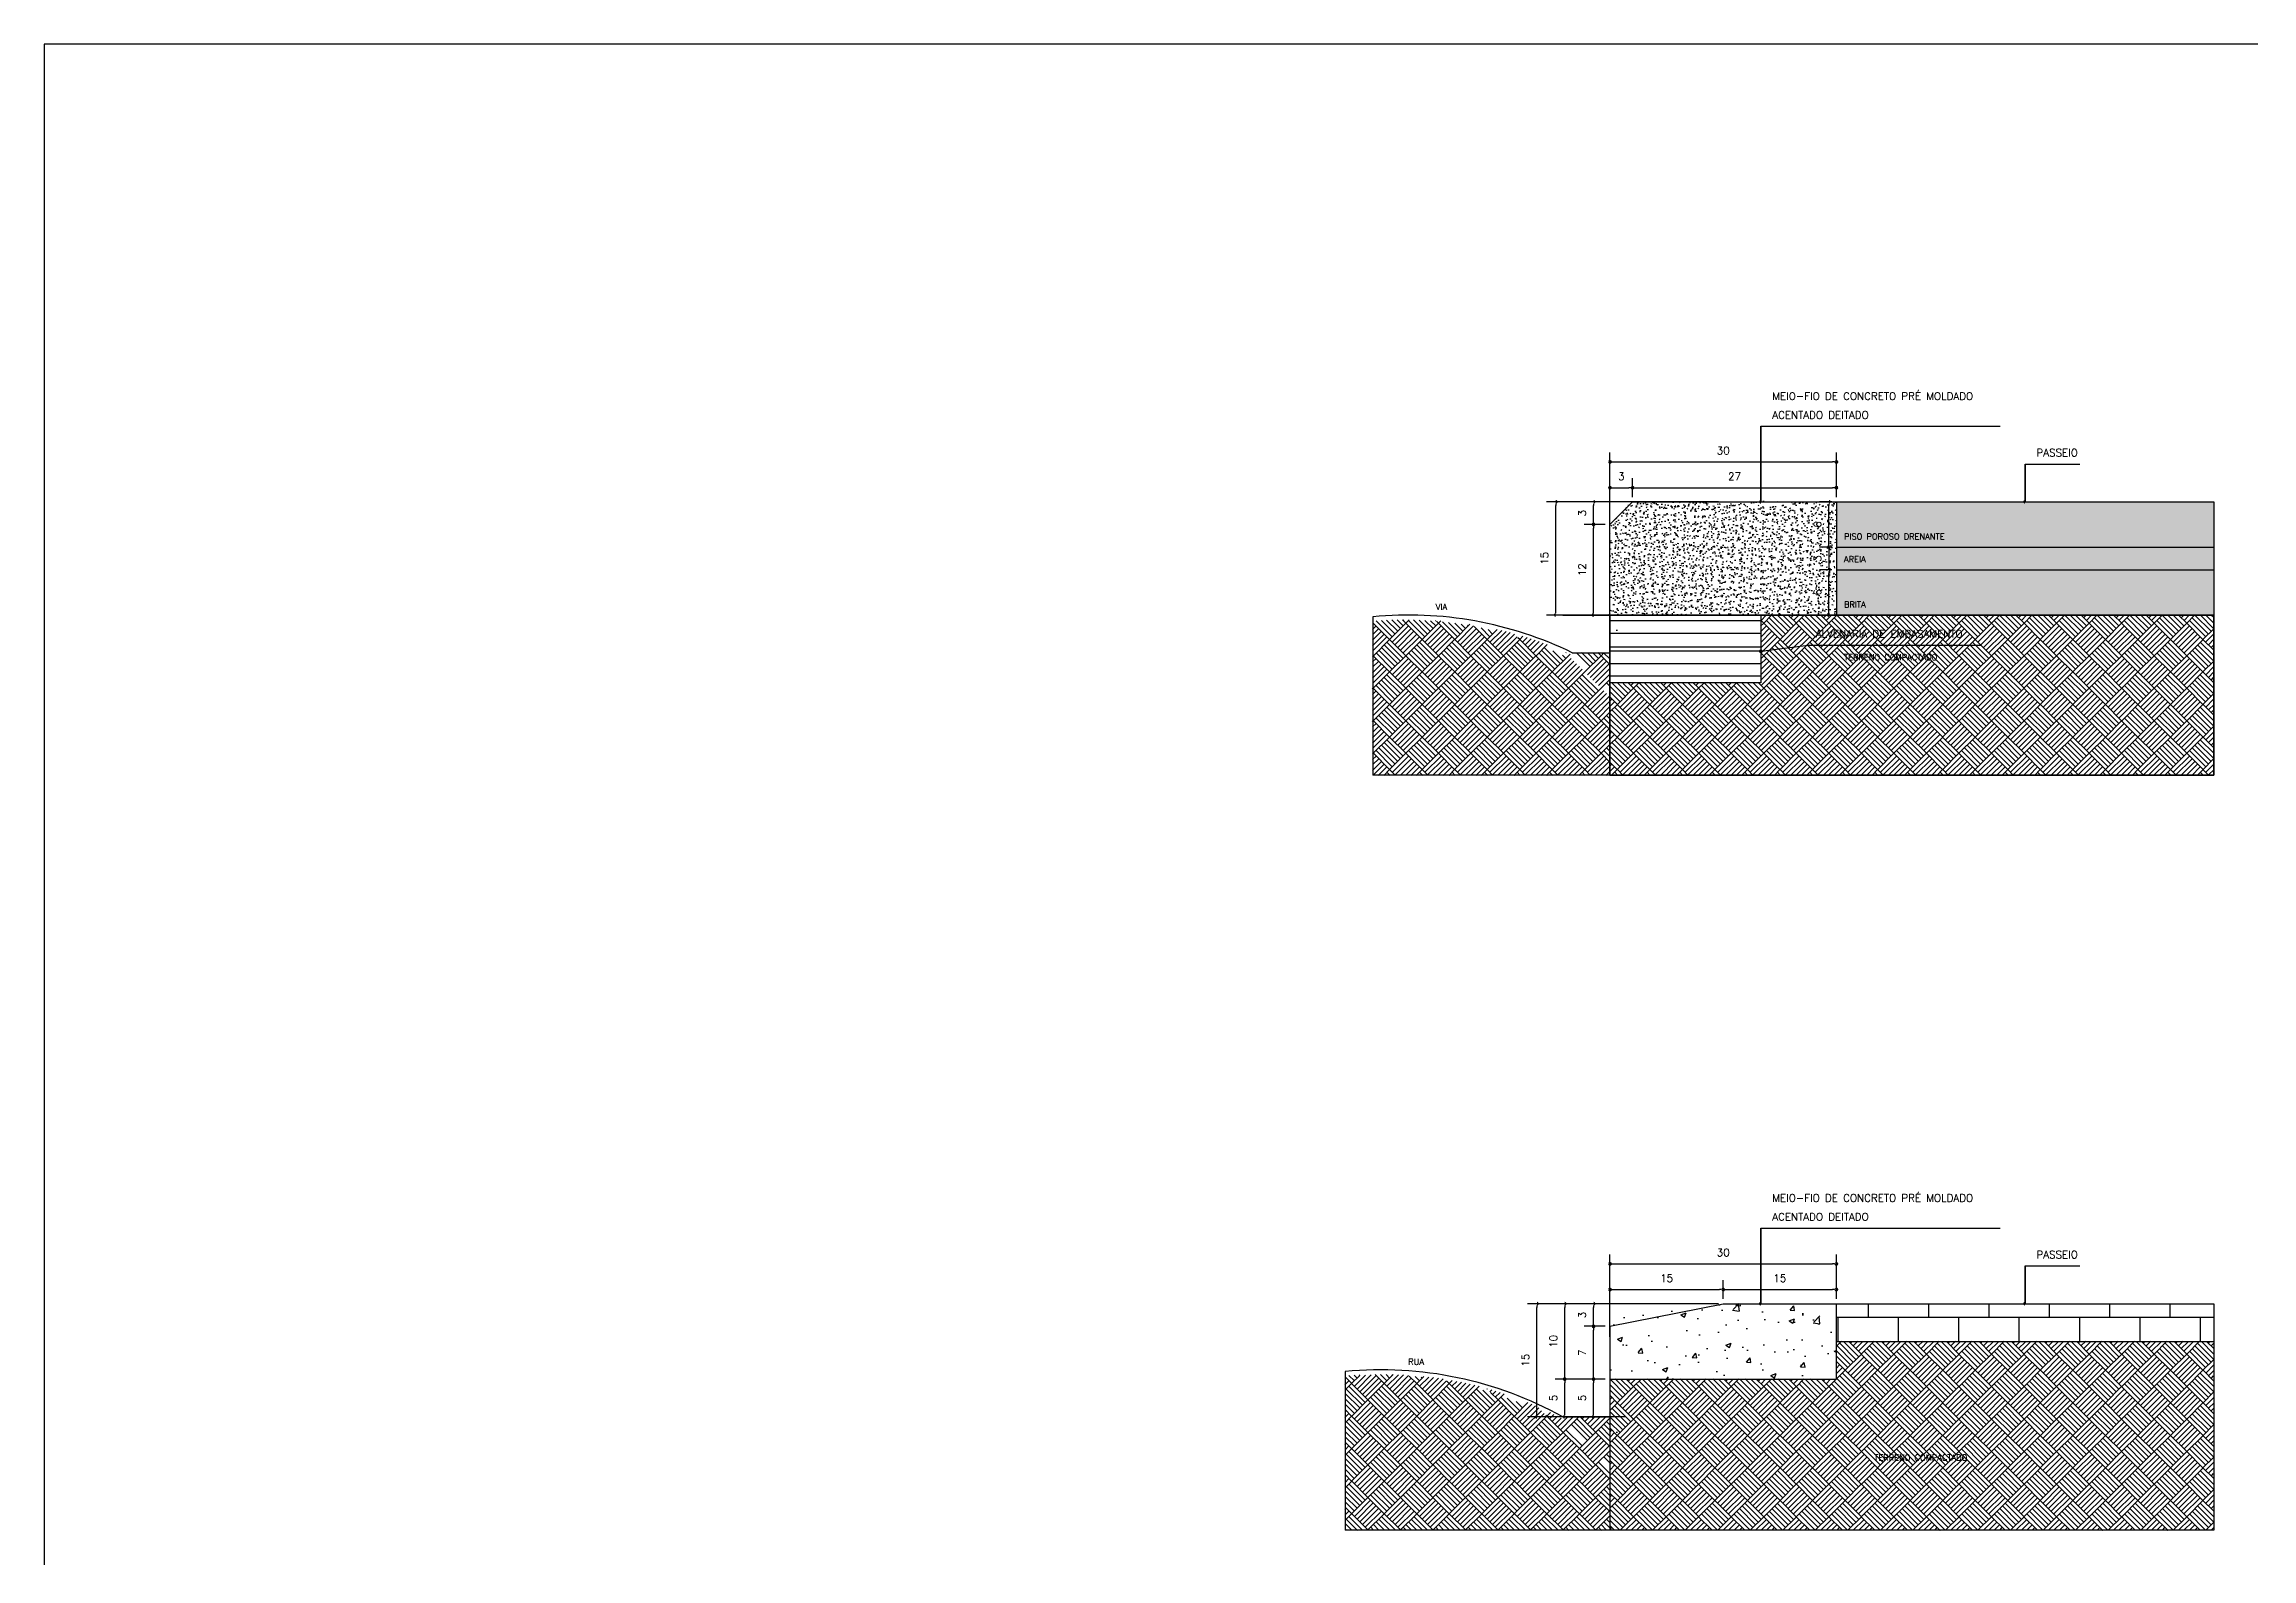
# Model space of a CAD drawing. Extents: x 387222 to 388513, y 9633222 to 9634061.
# Drawn here: x 387652.296 to 387655.221, y 9633495.199 to 9633497.206 of the extents above; entities that cross this region are included whole.
import ezdxf

# ---------------------------------------------------------------- set-up
doc = ezdxf.new("R2010")
doc.units = 0
doc.header["$LTSCALE"] = 0.049213
doc.header["$PDSIZE"] = -2.5
doc.linetypes.add('CONTINU', pattern=[0])
doc.linetypes.add('DIVIDE', pattern=[1.25, 0.5, -0.25, 0, -0.25, 0, -0.25])
doc.layers.get('Defpoints').update_dxf_attribs({"color": 8})
for name, color, linetype in [('AI-Cotas', 12, 'Continuous'), ('HACHURA', 253, 'Continuous'), ('P1', 1, 'Continuous'), ('P2', 2, 'Continuous'), ('P5', 6, 'DIVIDE'), ('Texto', 2, 'Continuous'), ('TXT', 1, 'Continuous')]:
    doc.layers.add(name, color=color, linetype=linetype)
doc.styles.add('ROMANS', font='ROMANS.shx')
doc.styles.add('RS5', font='romans.shx', dxfattribs={"height": 0.01})
doc.dimstyles.new('Cota 5', dxfattribs={"dimscale": 0.01, "dimtxt": 0.01, "dimasz": 0.5, "dimexe": 1.25, "dimexo": 0.625, "dimgap": 1, "dimtad": 1, "dimdec": 0, "dimlfac": 100, "dimzin": 4, "dimdsep": 46, "dimtxsty": 'RS5', "dimblk": 'DOT', "dimcen": 0.1, "dimclrd": 12, "dimclre": 12, "dimclrt": 2, "dimadec": 0, "dimazin": 0, "dimtfac": 1, "dimtdec": 0, "dimtix": 1, "dimtmove": 0, "dimatfit": 3, "dimldrblk": 'DOT', "dimfxl": 1.25, "dimarcsym": 0})
pattern_1 = [(50, (0, 0), (0.0182184668996, -0.00159390855389), [0.001905, -0.020955]), (355, (0, 0), (-0.003524342142497, 0.019105684523904), [0.001524, -0.016764058417]), (100.4514447, (0.001518, -0.000133), (0.014694124709035, 0.01751177519122), [0.00161900088, -0.01780902446]), (46.1842, (0, 0.00508), (0.027107904089213, -0.004204232793273), [0.0028575, -0.0314325]), (96.63555761, (0.00226, 0.00473), (0.02374041340515, 0.02474261245977), [0.002428502314, -0.026713560816]), (351.18415117, (0, 0.00508), (0.0237404134065, 0.02474261245855), [0.002285996707, -0.025145973192]), (21, (0.00254, 0.00381), (0.015161439126913, -0.010226519818709), [0.001905, -0.020955]), (326, (0.00254, 0.00381), (0.006180202834765, 0.018418796612232), [0.001524, -0.016764]), (71.451445, (0.003803, 0.002958), (0.02134164192787, 0.00819227688859), [0.00161900088, -0.01780899376]), (37.5, (0, 0), (0.000308860325059, 0.0084555038873153), [0, -0.0165608, 0, -0.017018, 0, -0.0168275]), (7.5, (0, 0), (0.006681966251031, 0.010018057481812), [0, -0.0097028, 0, -0.0161798, 0, -0.0064135]), (327.5, (-0.005664, 0), (0.013559059516687, -0.0005728743992673), [0, -0.00635, 0, -0.019812, 0, -0.026289]), (317.5, (-0.008204, 0), (0.014812918138602, 0.002542649103333), [0, -0.008255, 0, -0.0131572, 0, -0.018669])]
pattern_2 = [(135, (0, 0), (-0.04310522938113, 3e-18), [0.03048, -0.03048]), (135, (0.003592, 0.003592), (-0.04310522938113, 3e-18), [0.03048, -0.03048]), (135, (0.007184, 0.007184), (-0.04310522938113, 3e-18), [0.03048, -0.03048]), (135, (0.010776, 0.010776), (-0.04310522938113, 3e-18), [0.03048, -0.03048]), (135, (0.014368, 0.014368), (-0.04310522938113, 3e-18), [0.03048, -0.03048]), (135, (0.01796, 0.01796), (-0.04310522938113, 3e-18), [0.03048, -0.03048]), (135, (0.021553, 0.021553), (-0.04310522938113, 3e-18), [0.03048, -0.03048]), (45, (-0.021553, 0.021553), (0.04310522938113, -3e-18), [0.03048, -0.03048]), (45, (-0.025145, 0.025145), (0.04310522938113, -3e-18), [0.03048, -0.03048]), (45, (-0.028737, 0.028737), (0.04310522938113, -3e-18), [0.03048, -0.03048]), (45, (-0.03233, 0.03233), (0.04310522938113, -3e-18), [0.03048, -0.03048]), (45, (-0.03592, 0.03592), (0.04310522938113, -3e-18), [0.03048, -0.03048]), (45, (-0.039513, 0.039513), (0.04310522938113, -3e-18), [0.03048, -0.03048]), (45, (-0.043105, 0.043105), (0.04310522938113, -3e-18), [0.03048, -0.03048])]

# ---------------------------------------------------------------- blocks, each defined once
blk = doc.blocks.new('_Dot')
at = {"color": 0, "linetype": 'ByBlock', "lineweight": -2}
blk.add_line((-0.5, 0), (-1, 0), dxfattribs=at)
at = {"color": 0, "linetype": 'ByBlock', "const_width": 0.5}
blk.add_lwpolyline([(-0.25, 0, 1), (0.25, 0, 1)], format="xyb", close=True, dxfattribs=at)
blk = doc.blocks.new('*D111')
at = {"layer": 'AI-Cotas', "color": 12, "lineweight": -2, "transparency": 16777216}
for p, q in [((387654.3702, 9633495.4937), (387654.3702, 9633495.5687)), ((387654.5202, 9633495.5437), (387654.5202, 9633495.5687)), ((387654.3752, 9633495.5562), (387654.5152, 9633495.5562))]:
    blk.add_line(p, q, dxfattribs=at)
at = {"layer": 'Defpoints', "color": 0, "transparency": 16777216}
for p in [(387654.5202, 9633495.5562), (387654.5202, 9633495.5375), (387654.3702, 9633495.4875)]:
    blk.add_point(p, dxfattribs=at)
at = {"layer": 'AI-Cotas', "color": 12, "lineweight": -2, "transparency": 16777216, "xscale": 0.005, "yscale": 0.005, "zscale": 0.005, "rotation": 180}
blk.add_blockref('_Dot', (387654.3702, 9633495.5562), dxfattribs=at)
at = {"layer": 'AI-Cotas', "color": 12, "lineweight": -2, "transparency": 16777216, "xscale": 0.005, "yscale": 0.005, "zscale": 0.005}
blk.add_blockref('_Dot', (387654.5202, 9633495.5562), dxfattribs=at)
at = {"layer": 'AI-Cotas', "color": 2, "transparency": 16777216, "insert": (387654.4452, 9633495.5712), "char_height": 0.01, "attachment_point": 5, "style": 'RS5'}
blk.add_mtext('15', dxfattribs=at)
blk = doc.blocks.new('*D112')
at = {"layer": 'AI-Cotas', "color": 12, "lineweight": -2, "transparency": 16777216}
for p, q in [((387654.5202, 9633495.5437), (387654.5202, 9633495.5687)), ((387654.6702, 9633495.5437), (387654.6702, 9633495.5687)), ((387654.5252, 9633495.5562), (387654.6652, 9633495.5562))]:
    blk.add_line(p, q, dxfattribs=at)
at = {"layer": 'Defpoints', "color": 0, "transparency": 16777216}
for p in [(387654.5202, 9633495.5375), (387654.6702, 9633495.5562), (387654.6702, 9633495.5375)]:
    blk.add_point(p, dxfattribs=at)
at = {"layer": 'AI-Cotas', "color": 12, "lineweight": -2, "transparency": 16777216, "xscale": 0.005, "yscale": 0.005, "zscale": 0.005, "rotation": 180}
blk.add_blockref('_Dot', (387654.5202, 9633495.5562), dxfattribs=at)
at = {"layer": 'AI-Cotas', "color": 12, "lineweight": -2, "transparency": 16777216, "xscale": 0.005, "yscale": 0.005, "zscale": 0.005}
blk.add_blockref('_Dot', (387654.6702, 9633495.5562), dxfattribs=at)
at = {"layer": 'AI-Cotas', "color": 2, "transparency": 16777216, "insert": (387654.5952, 9633495.5712), "char_height": 0.01, "attachment_point": 5, "style": 'RS5'}
blk.add_mtext('15', dxfattribs=at)
blk = doc.blocks.new('*D113')
at = {"layer": 'AI-Cotas', "color": 12, "lineweight": -2, "transparency": 16777216}
for p, q in [((387654.3702, 9633495.4937), (387654.3702, 9633495.6027)), ((387654.3752, 9633495.5902), (387654.6652, 9633495.5902)), ((387654.6702, 9633495.5437), (387654.6702, 9633495.6027))]:
    blk.add_line(p, q, dxfattribs=at)
at = {"layer": 'Defpoints', "color": 0, "transparency": 16777216}
for p in [(387654.6702, 9633495.5902), (387654.6702, 9633495.5375), (387654.3702, 9633495.4875)]:
    blk.add_point(p, dxfattribs=at)
at = {"layer": 'AI-Cotas', "color": 12, "lineweight": -2, "transparency": 16777216, "xscale": 0.005, "yscale": 0.005, "zscale": 0.005, "rotation": 180}
blk.add_blockref('_Dot', (387654.3702, 9633495.5902), dxfattribs=at)
at = {"layer": 'AI-Cotas', "color": 12, "lineweight": -2, "transparency": 16777216, "xscale": 0.005, "yscale": 0.005, "zscale": 0.005}
blk.add_blockref('_Dot', (387654.6702, 9633495.5902), dxfattribs=at)
at = {"layer": 'AI-Cotas', "color": 2, "transparency": 16777216, "insert": (387654.5202, 9633495.6052), "char_height": 0.01, "attachment_point": 5, "style": 'RS5'}
blk.add_mtext('30', dxfattribs=at)
blk = doc.blocks.new('*D114')
at = {"layer": 'AI-Cotas', "color": 12, "lineweight": -2, "transparency": 16777216}
for p, q in [((387654.514, 9633495.5375), (387654.2977, 9633495.5375)), ((387654.3102, 9633495.4425), (387654.3102, 9633495.5325)), ((387654.364, 9633495.4375), (387654.2977, 9633495.4375))]:
    blk.add_line(p, q, dxfattribs=at)
at = {"layer": 'Defpoints', "color": 0, "transparency": 16777216}
for p in [(387654.3102, 9633495.5375), (387654.5202, 9633495.5375), (387654.3702, 9633495.4375)]:
    blk.add_point(p, dxfattribs=at)
at = {"layer": 'AI-Cotas', "color": 12, "lineweight": -2, "transparency": 16777216, "xscale": 0.005, "yscale": 0.005, "zscale": 0.005}
for p, rotation in [((387654.3102, 9633495.5375), 90), ((387654.3102, 9633495.4375), 270)]:
    blk.add_blockref('_Dot', p, dxfattribs=dict(at, rotation=rotation))
at = {"layer": 'AI-Cotas', "color": 2, "transparency": 16777216, "insert": (387654.2952, 9633495.4875), "char_height": 0.01, "attachment_point": 5, "rotation": 90, "style": 'RS5'}
blk.add_mtext('10', dxfattribs=at)
blk = doc.blocks.new('*D154')
at = {"layer": 'AI-Cotas', "color": 12, "lineweight": -2, "transparency": 16777216}
for p, q in [((387654.364, 9633495.4375), (387654.3359, 9633495.4375)), ((387654.3484, 9633495.3925), (387654.3484, 9633495.4325)), ((387654.364, 9633495.3875), (387654.3359, 9633495.3875))]:
    blk.add_line(p, q, dxfattribs=at)
at = {"layer": 'Defpoints', "color": 0, "transparency": 16777216}
for p in [(387654.3484, 9633495.4375), (387654.3702, 9633495.4375), (387654.3702, 9633495.3875)]:
    blk.add_point(p, dxfattribs=at)
at = {"layer": 'AI-Cotas', "color": 12, "lineweight": -2, "transparency": 16777216, "xscale": 0.005, "yscale": 0.005, "zscale": 0.005}
for p, rotation in [((387654.3484, 9633495.4375), 90), ((387654.3484, 9633495.3875), 270)]:
    blk.add_blockref('_Dot', p, dxfattribs=dict(at, rotation=rotation))
at = {"layer": 'AI-Cotas', "color": 2, "transparency": 16777216, "insert": (387654.3334, 9633495.4125), "char_height": 0.01, "attachment_point": 5, "rotation": 90, "style": 'RS5'}
blk.add_mtext('5', dxfattribs=at)
blk = doc.blocks.new('*D155')
at = {"layer": 'AI-Cotas', "color": 12, "lineweight": -2, "transparency": 16777216}
for p, q in [((387654.364, 9633495.5075), (387654.3359, 9633495.5075)), ((387654.3484, 9633495.4425), (387654.3484, 9633495.5025)), ((387654.364, 9633495.4375), (387654.3359, 9633495.4375))]:
    blk.add_line(p, q, dxfattribs=at)
at = {"layer": 'Defpoints', "color": 0, "transparency": 16777216}
for p in [(387654.3484, 9633495.5075), (387654.3702, 9633495.5075), (387654.3702, 9633495.4375)]:
    blk.add_point(p, dxfattribs=at)
at = {"layer": 'AI-Cotas', "color": 12, "lineweight": -2, "transparency": 16777216, "xscale": 0.005, "yscale": 0.005, "zscale": 0.005}
for p, rotation in [((387654.3484, 9633495.5075), 90), ((387654.3484, 9633495.4375), 270)]:
    blk.add_blockref('_Dot', p, dxfattribs=dict(at, rotation=rotation))
at = {"layer": 'AI-Cotas', "color": 2, "transparency": 16777216, "insert": (387654.3334, 9633495.4725), "char_height": 0.01, "attachment_point": 5, "rotation": 90, "style": 'RS5'}
blk.add_mtext('7', dxfattribs=at)
blk = doc.blocks.new('*D116')
at = {"layer": 'AI-Cotas', "color": 12, "lineweight": -2, "transparency": 16777216}
for p, q in [((387654.3257, 9633495.4375), (387654.2977, 9633495.4375)), ((387654.3102, 9633495.3925), (387654.3102, 9633495.4325)), ((387654.3257, 9633495.3875), (387654.2977, 9633495.3875))]:
    blk.add_line(p, q, dxfattribs=at)
at = {"layer": 'Defpoints', "color": 0, "transparency": 16777216}
for p in [(387654.3102, 9633495.4375), (387654.332, 9633495.4375), (387654.332, 9633495.3875)]:
    blk.add_point(p, dxfattribs=at)
at = {"layer": 'AI-Cotas', "color": 12, "lineweight": -2, "transparency": 16777216, "xscale": 0.005, "yscale": 0.005, "zscale": 0.005}
for p, rotation in [((387654.3102, 9633495.4375), 90), ((387654.3102, 9633495.3875), 270)]:
    blk.add_blockref('_Dot', p, dxfattribs=dict(at, rotation=rotation))
at = {"layer": 'AI-Cotas', "color": 2, "transparency": 16777216, "insert": (387654.2952, 9633495.4125), "char_height": 0.01, "attachment_point": 5, "rotation": 90, "style": 'RS5'}
blk.add_mtext('5', dxfattribs=at)
blk = doc.blocks.new('*D117')
at = {"layer": 'AI-Cotas', "color": 12, "lineweight": -2, "transparency": 16777216}
for p, q in [((387654.514, 9633495.5375), (387654.2608, 9633495.5375)), ((387654.2733, 9633495.3925), (387654.2733, 9633495.5325)), ((387654.3907, 9633495.3875), (387654.2608, 9633495.3875))]:
    blk.add_line(p, q, dxfattribs=at)
at = {"layer": 'Defpoints', "color": 0, "transparency": 16777216}
for p in [(387654.2733, 9633495.5375), (387654.5202, 9633495.5375), (387654.3969, 9633495.3875)]:
    blk.add_point(p, dxfattribs=at)
at = {"layer": 'AI-Cotas', "color": 12, "lineweight": -2, "transparency": 16777216, "xscale": 0.005, "yscale": 0.005, "zscale": 0.005}
for p, rotation in [((387654.2733, 9633495.5375), 90), ((387654.2733, 9633495.3875), 270)]:
    blk.add_blockref('_Dot', p, dxfattribs=dict(at, rotation=rotation))
at = {"layer": 'AI-Cotas', "color": 2, "transparency": 16777216, "insert": (387654.2583, 9633495.4625), "char_height": 0.01, "attachment_point": 5, "rotation": 90, "style": 'RS5'}
blk.add_mtext('15', dxfattribs=at)
blk = doc.blocks.new('*D138')
at = {"layer": 'AI-Cotas', "color": 12, "lineweight": -2, "transparency": 16777216}
for p, q in [((387654.514, 9633495.5375), (387654.3359, 9633495.5375)), ((387654.3484, 9633495.5125), (387654.3484, 9633495.5325)), ((387654.364, 9633495.5075), (387654.3359, 9633495.5075))]:
    blk.add_line(p, q, dxfattribs=at)
at = {"layer": 'Defpoints', "color": 0, "transparency": 16777216}
for p in [(387654.3484, 9633495.5375), (387654.5202, 9633495.5375), (387654.3702, 9633495.5075)]:
    blk.add_point(p, dxfattribs=at)
at = {"layer": 'AI-Cotas', "color": 12, "lineweight": -2, "transparency": 16777216, "xscale": 0.005, "yscale": 0.005, "zscale": 0.005}
for p, rotation in [((387654.3484, 9633495.5375), 90), ((387654.3484, 9633495.5075), 270)]:
    blk.add_blockref('_Dot', p, dxfattribs=dict(at, rotation=rotation))
at = {"layer": 'AI-Cotas', "color": 2, "transparency": 16777216, "insert": (387654.3334, 9633495.5225), "char_height": 0.01, "attachment_point": 5, "rotation": 90, "style": 'RS5'}
blk.add_mtext('3', dxfattribs=at)
blk = doc.blocks.new('*D507')
at = {"layer": 'AI-Cotas', "color": 12, "lineweight": -2, "transparency": 16777216}
for p, q in [((387654.3702, 9633496.5562), (387654.3702, 9633496.6311)), ((387654.3752, 9633496.6186), (387654.3952, 9633496.6186)), ((387654.4002, 9633496.6062), (387654.4002, 9633496.6311))]:
    blk.add_line(p, q, dxfattribs=at)
at = {"layer": 'Defpoints', "color": 0, "transparency": 16777216}
for p in [(387654.4002, 9633496.6186), (387654.4002, 9633496.5999), (387654.3702, 9633496.5499)]:
    blk.add_point(p, dxfattribs=at)
at = {"layer": 'AI-Cotas', "color": 12, "lineweight": -2, "transparency": 16777216, "xscale": 0.005, "yscale": 0.005, "zscale": 0.005, "rotation": 180}
blk.add_blockref('_Dot', (387654.3702, 9633496.6186), dxfattribs=at)
at = {"layer": 'AI-Cotas', "color": 12, "lineweight": -2, "transparency": 16777216, "xscale": 0.005, "yscale": 0.005, "zscale": 0.005}
blk.add_blockref('_Dot', (387654.4002, 9633496.6186), dxfattribs=at)
at = {"layer": 'AI-Cotas', "color": 2, "transparency": 16777216, "insert": (387654.3852, 9633496.6336), "char_height": 0.01, "attachment_point": 5, "style": 'RS5'}
blk.add_mtext('3', dxfattribs=at)
blk = doc.blocks.new('*D508')
at = {"layer": 'AI-Cotas', "color": 12, "lineweight": -2, "transparency": 16777216}
for p, q in [((387654.4002, 9633496.6062), (387654.4002, 9633496.6311)), ((387654.4052, 9633496.6186), (387654.6652, 9633496.6186)), ((387654.6702, 9633496.6062), (387654.6702, 9633496.6311))]:
    blk.add_line(p, q, dxfattribs=at)
at = {"layer": 'Defpoints', "color": 0, "transparency": 16777216}
for p in [(387654.6702, 9633496.6186), (387654.4002, 9633496.5999), (387654.6702, 9633496.5999)]:
    blk.add_point(p, dxfattribs=at)
at = {"layer": 'AI-Cotas', "color": 12, "lineweight": -2, "transparency": 16777216, "xscale": 0.005, "yscale": 0.005, "zscale": 0.005, "rotation": 180}
blk.add_blockref('_Dot', (387654.4002, 9633496.6186), dxfattribs=at)
at = {"layer": 'AI-Cotas', "color": 12, "lineweight": -2, "transparency": 16777216, "xscale": 0.005, "yscale": 0.005, "zscale": 0.005}
blk.add_blockref('_Dot', (387654.6702, 9633496.6186), dxfattribs=at)
at = {"layer": 'AI-Cotas', "color": 2, "transparency": 16777216, "insert": (387654.5352, 9633496.6336), "char_height": 0.01, "attachment_point": 5, "style": 'RS5'}
blk.add_mtext('27', dxfattribs=at)
blk = doc.blocks.new('*D509')
at = {"layer": 'AI-Cotas', "color": 12, "lineweight": -2, "transparency": 16777216}
for p, q in [((387654.3702, 9633496.5562), (387654.3702, 9633496.6652)), ((387654.3752, 9633496.6527), (387654.6652, 9633496.6527)), ((387654.6702, 9633496.6062), (387654.6702, 9633496.6652))]:
    blk.add_line(p, q, dxfattribs=at)
at = {"layer": 'Defpoints', "color": 0, "transparency": 16777216}
for p in [(387654.6702, 9633496.6527), (387654.6702, 9633496.5999), (387654.3702, 9633496.5499)]:
    blk.add_point(p, dxfattribs=at)
at = {"layer": 'AI-Cotas', "color": 12, "lineweight": -2, "transparency": 16777216, "xscale": 0.005, "yscale": 0.005, "zscale": 0.005, "rotation": 180}
blk.add_blockref('_Dot', (387654.3702, 9633496.6527), dxfattribs=at)
at = {"layer": 'AI-Cotas', "color": 12, "lineweight": -2, "transparency": 16777216, "xscale": 0.005, "yscale": 0.005, "zscale": 0.005}
blk.add_blockref('_Dot', (387654.6702, 9633496.6527), dxfattribs=at)
at = {"layer": 'AI-Cotas', "color": 2, "transparency": 16777216, "insert": (387654.5202, 9633496.6677), "char_height": 0.01, "attachment_point": 5, "style": 'RS5'}
blk.add_mtext('30', dxfattribs=at)
blk = doc.blocks.new('*D512')
at = {"layer": 'AI-Cotas', "color": 12, "lineweight": -2, "transparency": 16777216}
for p, q in [((387654.364, 9633496.5699), (387654.3359, 9633496.5699)), ((387654.3484, 9633496.4549), (387654.3484, 9633496.5649)), ((387654.364, 9633496.4499), (387654.3359, 9633496.4499))]:
    blk.add_line(p, q, dxfattribs=at)
at = {"layer": 'Defpoints', "color": 0, "transparency": 16777216}
for p in [(387654.3484, 9633496.5699), (387654.3702, 9633496.5699), (387654.3702, 9633496.4499)]:
    blk.add_point(p, dxfattribs=at)
at = {"layer": 'AI-Cotas', "color": 12, "lineweight": -2, "transparency": 16777216, "xscale": 0.005, "yscale": 0.005, "zscale": 0.005}
for p, rotation in [((387654.3484, 9633496.5699), 90), ((387654.3484, 9633496.4499), 270)]:
    blk.add_blockref('_Dot', p, dxfattribs=dict(at, rotation=rotation))
at = {"layer": 'AI-Cotas', "color": 2, "transparency": 16777216, "insert": (387654.3334, 9633496.5099), "char_height": 0.01, "attachment_point": 5, "rotation": 90, "style": 'RS5'}
blk.add_mtext('12', dxfattribs=at)
blk = doc.blocks.new('*D510')
at = {"layer": 'AI-Cotas', "color": 12, "lineweight": -2, "transparency": 16777216}
for p, q in [((387654.514, 9633496.5999), (387654.2859, 9633496.5999)), ((387654.2984, 9633496.4549), (387654.2984, 9633496.5949)), ((387654.3907, 9633496.4499), (387654.2859, 9633496.4499))]:
    blk.add_line(p, q, dxfattribs=at)
at = {"layer": 'Defpoints', "color": 0, "transparency": 16777216}
for p in [(387654.2984, 9633496.5999), (387654.5202, 9633496.5999), (387654.3969, 9633496.4499)]:
    blk.add_point(p, dxfattribs=at)
at = {"layer": 'AI-Cotas', "color": 12, "lineweight": -2, "transparency": 16777216, "xscale": 0.005, "yscale": 0.005, "zscale": 0.005}
for p, rotation in [((387654.2984, 9633496.5999), 90), ((387654.2984, 9633496.4499), 270)]:
    blk.add_blockref('_Dot', p, dxfattribs=dict(at, rotation=rotation))
at = {"layer": 'AI-Cotas', "color": 2, "transparency": 16777216, "insert": (387654.2834, 9633496.5249), "char_height": 0.01, "attachment_point": 5, "rotation": 90, "style": 'RS5'}
blk.add_mtext('15', dxfattribs=at)
blk = doc.blocks.new('*D511')
at = {"layer": 'AI-Cotas', "color": 12, "lineweight": -2, "transparency": 16777216}
for p, q in [((387654.394, 9633496.5999), (387654.3359, 9633496.5999)), ((387654.3484, 9633496.5749), (387654.3484, 9633496.5949)), ((387654.364, 9633496.5699), (387654.3359, 9633496.5699))]:
    blk.add_line(p, q, dxfattribs=at)
at = {"layer": 'Defpoints', "color": 0, "transparency": 16777216}
for p in [(387654.3484, 9633496.5999), (387654.4002, 9633496.5999), (387654.3702, 9633496.5699)]:
    blk.add_point(p, dxfattribs=at)
at = {"layer": 'AI-Cotas', "color": 12, "lineweight": -2, "transparency": 16777216, "xscale": 0.005, "yscale": 0.005, "zscale": 0.005}
for p, rotation in [((387654.3484, 9633496.5999), 90), ((387654.3484, 9633496.5699), 270)]:
    blk.add_blockref('_Dot', p, dxfattribs=dict(at, rotation=rotation))
at = {"layer": 'AI-Cotas', "color": 2, "transparency": 16777216, "insert": (387654.3334, 9633496.5849), "char_height": 0.01, "attachment_point": 5, "rotation": 90, "style": 'RS5'}
blk.add_mtext('3', dxfattribs=at)
blk = doc.blocks.new('*D552')
at = {"layer": 'AI-Cotas', "color": 12, "lineweight": -2, "transparency": 16777216}
for p, q in [((387654.664, 9633496.5999), (387654.6477, 9633496.5999)), ((387654.6602, 9633496.5449), (387654.6602, 9633496.5949)), ((387654.664, 9633496.5399), (387654.6477, 9633496.5399))]:
    blk.add_line(p, q, dxfattribs=at)
at = {"layer": 'Defpoints', "color": 0, "transparency": 16777216}
for p in [(387654.6602, 9633496.5999), (387654.6702, 9633496.5999), (387654.6702, 9633496.5399)]:
    blk.add_point(p, dxfattribs=at)
at = {"layer": 'AI-Cotas', "color": 12, "lineweight": -2, "transparency": 16777216, "xscale": 0.005, "yscale": 0.005, "zscale": 0.005}
for p, rotation in [((387654.6602, 9633496.5999), 90), ((387654.6602, 9633496.5399), 270)]:
    blk.add_blockref('_Dot', p, dxfattribs=dict(at, rotation=rotation))
at = {"layer": 'AI-Cotas', "color": 2, "transparency": 16777216, "insert": (387654.6452, 9633496.5699), "char_height": 0.01, "attachment_point": 5, "rotation": 90, "style": 'RS5'}
blk.add_mtext('6', dxfattribs=at)
blk = doc.blocks.new('*D553')
at = {"layer": 'AI-Cotas', "color": 12, "lineweight": -2, "transparency": 16777216}
for p, q in [((387654.664, 9633496.5399), (387654.6477, 9633496.5399)), ((387654.6602, 9633496.5449), (387654.6602, 9633496.5499)), ((387654.6602, 9633496.5399), (387654.6602, 9633496.5099)), ((387654.664, 9633496.5099), (387654.6477, 9633496.5099)), ((387654.6602, 9633496.5049), (387654.6602, 9633496.4999))]:
    blk.add_line(p, q, dxfattribs=at)
at = {"layer": 'Defpoints', "color": 0, "transparency": 16777216}
for p in [(387654.6702, 9633496.5399), (387654.6602, 9633496.5099), (387654.6702, 9633496.5099)]:
    blk.add_point(p, dxfattribs=at)
at = {"layer": 'AI-Cotas', "color": 12, "lineweight": -2, "transparency": 16777216, "xscale": 0.005, "yscale": 0.005, "zscale": 0.005}
for p, rotation in [((387654.6602, 9633496.5399), 270), ((387654.6602, 9633496.5099), 90)]:
    blk.add_blockref('_Dot', p, dxfattribs=dict(at, rotation=rotation))
at = {"layer": 'AI-Cotas', "color": 2, "transparency": 16777216, "insert": (387654.6452, 9633496.5249), "char_height": 0.01, "attachment_point": 5, "rotation": 90, "style": 'RS5'}
blk.add_mtext('3', dxfattribs=at)
blk = doc.blocks.new('*D554')
at = {"layer": 'AI-Cotas', "color": 12, "lineweight": -2, "transparency": 16777216}
for p, q in [((387654.664, 9633496.5099), (387654.6477, 9633496.5099)), ((387654.6602, 9633496.4549), (387654.6602, 9633496.5049)), ((387654.664, 9633496.4499), (387654.6477, 9633496.4499))]:
    blk.add_line(p, q, dxfattribs=at)
at = {"layer": 'Defpoints', "color": 0, "transparency": 16777216}
for p in [(387654.6602, 9633496.5099), (387654.6702, 9633496.5099), (387654.6702, 9633496.4499)]:
    blk.add_point(p, dxfattribs=at)
at = {"layer": 'AI-Cotas', "color": 12, "lineweight": -2, "transparency": 16777216, "xscale": 0.005, "yscale": 0.005, "zscale": 0.005}
for p, rotation in [((387654.6602, 9633496.5099), 90), ((387654.6602, 9633496.4499), 270)]:
    blk.add_blockref('_Dot', p, dxfattribs=dict(at, rotation=rotation))
at = {"layer": 'AI-Cotas', "color": 2, "transparency": 16777216, "insert": (387654.6452, 9633496.4799), "char_height": 0.01, "attachment_point": 5, "rotation": 90, "style": 'RS5'}
blk.add_mtext('6', dxfattribs=at)
blk = doc.blocks.new('A$C7E221A78')
for p, q in [((0.0001, 0), (0.0001, 0.09)), ((0.0001, 0.09), (0.2001, 0.09)), ((0.2001, 0.09), (0.2001, 0)), ((0.2001, 0.0821), (0.0001, 0.0821)), ((0.2001, 0.0654), (0.0001, 0.0654)), ((0.2, 0.0419), (0, 0.0419)), ((0.2001, 0.0473), (0.0001, 0.0473)), ((0.2, 0.0253), (0, 0.0253)), ((0.2, 0.0089), (0, 0.0089)), ((0.2001, 0), (0.0001, 0))]:
    blk.add_line(p, q)

msp = doc.modelspace()

# ---------------------------------------------------------------- hatches: boundary and pattern name
h = msp.add_hatch()
h.set_pattern_fill('AR-CONC', color=256, scale=0.0001)
h.set_pattern_definition(pattern_1)
h.paths.add_polyline_path([(387654.6702, 9633496.4499), (387654.3702, 9633496.4499), (387654.3702, 9633496.5699), (387654.4002, 9633496.5999), (387654.6702, 9633496.5999)])
at = {"layer": 'HACHURA'}
h = msp.add_hatch(dxfattribs=at)
h.set_pattern_fill('AR-CONC', color=256, scale=0.0001)
h.set_pattern_definition(pattern_1)
h.paths.add_polyline_path([(387655.1702, 9633496.5999), (387654.6702, 9633496.5999), (387654.6702, 9633496.5399), (387655.1702, 9633496.5399)])
h = msp.add_hatch(dxfattribs=at)
h.set_pattern_fill('AR-SAND', color=256, scale=0.0001)
h.set_pattern_definition([(37.5, (0, 0), (-0.0001600031295984, 0.0048941323732934), [0, -0.0038608, 0, -0.004318, 0, -0.0041275]), (7.5, (0, 0), (0.00449523283138, 0.0071682510056835), [0, -0.0020828, 0, -0.0034798, 0, -0.0013335]), (327.5, (-0.003124, 0), (0.0079099237024146, 1.43718467855e-05), [0, -0.00127, 0, -0.004572, 0, -0.005969]), (317.5, (-0.003124, 0), (0.007635564524723, 0.002229293232572), [0, -0.000635, 0, -0.0029972, 0, -0.003429])])
h.paths.add_polyline_path([(387655.1702, 9633496.5399), (387654.6702, 9633496.5399), (387654.6702, 9633496.5099), (387655.1702, 9633496.5099)])
h = msp.add_hatch(dxfattribs=at)
h.set_pattern_fill('AR-CONC', color=256, scale=0.1)
h.set_pattern_definition([(50, (384601.7628, 9633092.8968), (0.71726018, -0.06275213), [0.075, -0.825]), (355, (384601.7628, 9633092.8968), (-0.13875133, 0.75219213), [0.06, -0.66]), (100.451444, (384601.82255, 9633092.89156), (0.57850885, 0.68943999), [0.0637402, -0.70114211]), (46.1842, (384601.7628, 9633093.0968), (1.06724133, -0.16551928), [0.1125, -1.2375]), (96.635635, (384601.8517, 9633093.083), (0.93466195, 0.9741186), [0.09561034, -1.05171376]), (351.184164, (384601.7628, 9633093.0968), (0.93466195, 0.9741186), [0.09, -0.99]), (21, (384601.8628, 9633093.0468), (0.59690705, -0.40261889), [0.075, -0.825]), (326, (384601.8628, 9633093.0468), (0.24331533, 0.72515005), [0.06, -0.66]), (71.451445, (384601.9125, 9633093.01324), (0.84022238, 0.32253115), [0.06374019, -0.70114211]), (37.5, (384601.76277, 9633092.8968), (0.012159855, 0.332893854), [0, -0.652, 0, -0.67, 0, -0.6625]), (7.5, (384601.76277, 9633092.8968), (0.263069537, 0.39441171), [0, -0.382, 0, -0.637, 0, -0.2525]), (327.5, (384601.53977, 9633092.8968), (0.533822436, -0.022554872), [0, -0.25, 0, -0.78, 0, -1.035]), (317.5, (384601.43977, 9633092.8968), (0.58318617, 0.10010498), [0, -0.325, 0, -0.518, 0, -0.735])])
h.paths.add_polyline_path([(387654.6702, 9633496.4999), (387654.3702, 9633496.4999), (387654.3702, 9633496.3999), (387654.6702, 9633496.3999)])
h = msp.add_hatch(dxfattribs=at)
h.set_pattern_fill('HEX', color=256, scale=0.001, style=0)
h.set_pattern_definition([(0, (-10.85097, -11.6500003), (0, 0.0054992613154), [0.003175, -0.00635]), (120, (-10.85097, -11.6500003), (-0.0047625000011854, -0.0027496306577), [0.003175, -0.00635]), (60, (-10.847795, -11.6500003), (-0.0047625000011854, 0.0027496306577), [0.003175, -0.00635])])
h.paths.add_polyline_path([(387655.1702, 9633496.5099), (387654.6702, 9633496.5099), (387654.6702, 9633496.4499), (387655.1702, 9633496.4499)])
h = msp.add_hatch(dxfattribs=at)
h.set_pattern_fill('AR-PARQ1', color=256, scale=0.0001, angle=45)
h.set_pattern_definition(pattern_2)
h.paths.add_polyline_path([(387654.3702, 9633496.3999), (387654.3202, 9633496.3999, 0.137591), (387654.0558, 9633496.4477), (387654.0558, 9633496.2375), (387654.3702, 9633496.2375)])
h = msp.add_hatch(dxfattribs=at)
h.set_pattern_fill('AR-PARQ1', color=256, scale=0.0001, angle=45)
h.set_pattern_definition(pattern_2)
h.paths.add_polyline_path([(387654.3702, 9633496.3599), (387654.3702, 9633496.2375), (387655.1702, 9633496.2375), (387655.1702, 9633496.4499), (387654.5702, 9633496.4499), (387654.5702, 9633496.3599)])
h = msp.add_hatch(dxfattribs=at)
h.set_pattern_fill('AR-CONC', color=256, scale=0.01)
h.set_pattern_definition([(50, (384601.762773, 9633091.83435), (0.0717260183, -0.0062752135), [0.0075, -0.0825]), (355, (384601.76277, 9633091.83435), (-0.0138751334, 0.0752192134), [0.006, -0.066]), (100.4514445, (384601.76875, 9633091.83383), (0.0578508847, 0.0689439991), [0.0063740192, -0.0701142112]), (46.1842, (384601.76277, 9633091.85435), (0.106724133, -0.016551928), [0.01125, -0.12375]), (96.6356355, (384601.77167, 9633091.85297), (0.0934661946, 0.09741186), [0.0095610342, -0.105171376]), (351.184164, (384601.76277, 9633091.85435), (0.0934661945, 0.09741186), [0.009, -0.099]), (21, (384601.772773, 9633091.84935), (0.0596907052, -0.0402618891), [0.0075, -0.0825]), (326, (384601.77277, 9633091.84935), (0.0243315332, 0.0725150045), [0.006, -0.066]), (71.4514447, (384601.77775, 9633091.846), (0.0840222377, 0.0322531153), [0.006374019, -0.0701142112]), (37.5, (384601.762773, 9633091.834352), (0.00121598553, 0.03328938538), [0, -0.0652, 0, -0.067, 0, -0.06625]), (7.5, (384601.762773, 9633091.834352), (0.02630695374, 0.0394411712), [0, -0.0382, 0, -0.0637, 0, -0.02525]), (327.5, (384601.740473, 9633091.834352), (0.05338224362, -0.00225548717), [0, -0.025, 0, -0.078, 0, -0.1035]), (317.5, (384601.730473, 9633091.834352), (0.0583186169, 0.0100104982), [0, -0.0325, 0, -0.0518, 0, -0.0735])])
edge = h.paths.add_edge_path()
edge.add_line((387654.5113, 9633495.5066), (387654.5251, 9633495.5375))
edge.add_line((387654.5251, 9633495.5375), (387654.5202, 9633495.5375))
edge.add_line((387654.5202, 9633495.5375), (387654.3702, 9633495.5175))
edge.add_line((387654.3702, 9633495.5175), (387654.3702, 9633495.3875))
edge.add_line((387654.3702, 9633495.4375), (387654.6702, 9633495.4375))
edge.add_line((387654.6702, 9633495.4375), (387654.6702, 9633495.5375))
edge.add_line((387654.6702, 9633495.5375), (387654.5251, 9633495.5375))
edge.add_line((387654.5251, 9633495.5375), (387654.5113, 9633495.5066))
edge.add_arc((387654.5099, 9633495.5036), 0.00325, -90, 65.9405, ccw=False)
edge.add_arc((387654.5099, 9633495.5036), 0.00325, 90, 270, ccw=False)
edge.add_arc((387654.5099, 9633495.5036), 0.00325, 65.9405, 90, ccw=False)
h = msp.add_hatch(dxfattribs=at)
h.set_pattern_fill('AR-B816', color=256, scale=0.005, style=0)
h.set_pattern_definition([(0, (386774.752467, 9633661.719387), (0, 0.04), []), (90, (386774.752467, 9633661.719387), (-0.04, 0.04), [0.04, -0.04])])
h.paths.add_polyline_path([(387654.6702, 9633495.5375), (387654.6702, 9633495.4875), (387655.1702, 9633495.4875), (387655.1702, 9633495.5375)])
h = msp.add_hatch(dxfattribs=at)
h.set_pattern_fill('AR-PARQ1', color=256, scale=0.0001, angle=45)
h.set_pattern_definition([(135, (0, -0.02), (-0.04310522938113, 3e-18), [0.03048, -0.03048]), (135, (0.003592, -0.016408), (-0.04310522938113, 3e-18), [0.03048, -0.03048]), (135, (0.007184, -0.012816), (-0.04310522938113, 3e-18), [0.03048, -0.03048]), (135, (0.010776, -0.009224), (-0.04310522938113, 3e-18), [0.03048, -0.03048]), (135, (0.014368, -0.005632), (-0.04310522938113, 3e-18), [0.03048, -0.03048]), (135, (0.01796, -0.00204), (-0.04310522938113, 3e-18), [0.03048, -0.03048]), (135, (0.021553, 0.001553), (-0.04310522938113, 3e-18), [0.03048, -0.03048]), (45, (-0.021553, 0.001553), (0.04310522938113, -3e-18), [0.03048, -0.03048]), (45, (-0.025145, 0.005145), (0.04310522938113, -3e-18), [0.03048, -0.03048]), (45, (-0.028737, 0.008737), (0.04310522938113, -3e-18), [0.03048, -0.03048]), (45, (-0.03233, 0.01233), (0.04310522938113, -3e-18), [0.03048, -0.03048]), (45, (-0.03592, 0.01592), (0.04310522938113, -3e-18), [0.03048, -0.03048]), (45, (-0.039513, 0.019513), (0.04310522938113, -3e-18), [0.03048, -0.03048]), (45, (-0.043105, 0.023105), (0.04310522938113, -3e-18), [0.03048, -0.03048])])
h.paths.add_polyline_path([(387655.1702, 9633495.2375), (387655.1702, 9633495.4875), (387654.6702, 9633495.4875), (387654.6702, 9633495.4375), (387654.3702, 9633495.4375), (387654.3702, 9633495.2375)])
h = msp.add_hatch(dxfattribs=at)
h.set_pattern_fill('AR-PARQ1', color=256, scale=0.0001, angle=45)
h.set_pattern_definition([(135, (1.28598, 0.65208), (-0.04310522938113, 3e-18), [0.03048, -0.03048]), (135, (1.289573, 0.655673), (-0.04310522938113, 3e-18), [0.03048, -0.03048]), (135, (1.293165, 0.659265), (-0.04310522938113, 3e-18), [0.03048, -0.03048]), (135, (1.296757, 0.662857), (-0.04310522938113, 3e-18), [0.03048, -0.03048]), (135, (1.30035, 0.66645), (-0.04310522938113, 3e-18), [0.03048, -0.03048]), (135, (1.30394, 0.67004), (-0.04310522938113, 3e-18), [0.03048, -0.03048]), (135, (1.307534, 0.673633), (-0.04310522938113, 3e-18), [0.03048, -0.03048]), (45, (1.264428, 0.673633), (0.04310522938113, -3e-18), [0.03048, -0.03048]), (45, (1.260836, 0.677225), (0.04310522938113, -3e-18), [0.03048, -0.03048]), (45, (1.257244, 0.680817), (0.04310522938113, -3e-18), [0.03048, -0.03048]), (45, (1.253652, 0.68441), (0.04310522938113, -3e-18), [0.03048, -0.03048]), (45, (1.25006, 0.688), (0.04310522938113, -3e-18), [0.03048, -0.03048]), (45, (1.246468, 0.691594), (0.04310522938113, -3e-18), [0.03048, -0.03048]), (45, (1.242876, 0.695186), (0.04310522938113, -3e-18), [0.03048, -0.03048])])
h.paths.add_polyline_path([(387654.3702, 9633495.2375), (387654.3702, 9633495.3875), (387654.3078, 9633495.3875, 0.151428), (387654.0195, 9633495.4477), (387654.0195, 9633495.2375)])
h = msp.add_hatch(dxfattribs=at)
h.set_pattern_fill('AR-CONC', color=256, scale=0.1)
h.set_pattern_definition([(50, (384601.7628, 9633091.83435), (0.71726018, -0.06275213), [0.075, -0.825]), (355, (384601.7628, 9633091.83435), (-0.13875133, 0.75219213), [0.06, -0.66]), (100.451444, (384601.82255, 9633091.8291), (0.57850885, 0.68943999), [0.0637402, -0.70114211]), (46.1842, (384601.7628, 9633092.03435), (1.06724133, -0.16551928), [0.1125, -1.2375]), (96.635635, (384601.8517, 9633092.0206), (0.93466195, 0.9741186), [0.09561034, -1.05171376]), (351.184164, (384601.7628, 9633092.0344), (0.93466195, 0.9741186), [0.09, -0.99]), (21, (384601.8628, 9633091.98435), (0.59690705, -0.40261889), [0.075, -0.825]), (326, (384601.8628, 9633091.98435), (0.24331533, 0.72515005), [0.06, -0.66]), (71.451445, (384601.9125, 9633091.9508), (0.84022238, 0.32253115), [0.06374019, -0.70114211]), (37.5, (384601.76277, 9633091.83435), (0.012159855, 0.332893854), [0, -0.652, 0, -0.67, 0, -0.6625]), (7.5, (384601.76277, 9633091.83435), (0.263069537, 0.39441171), [0, -0.382, 0, -0.637, 0, -0.2525]), (327.5, (384601.53977, 9633091.83435), (0.533822436, -0.022554872), [0, -0.25, 0, -0.78, 0, -1.035]), (317.5, (384601.43977, 9633091.83435), (0.58318617, 0.10010498), [0, -0.325, 0, -0.518, 0, -0.735])])
h.paths.add_polyline_path([(387654.6702, 9633495.4375), (387654.3702, 9633495.4375), (387654.3702, 9633495.3375), (387654.6702, 9633495.3375)])

# ---------------------------------------------------------------- linework, layer by layer
msp.add_lwpolyline([(387652.2957, 9633493.4004), (387657.3306, 9633493.4004), (387657.3306, 9633497.2062), (387652.2957, 9633497.2062)], close=True)
at = {"layer": 'AI-Cotas'}
for points in [[(387654.5702, 9633496.6999), (387654.5702, 9633496.5999)], [(387654.9202, 9633496.6499), (387654.9202, 9633496.5999)], [(387654.5702, 9633496.4099), (387654.5702, 9633496.3599)], [(387654.5702, 9633495.6375), (387654.5702, 9633495.5375)], [(387654.9202, 9633495.5875), (387654.9202, 9633495.5375)]]:
    msp.add_lwpolyline(points, dxfattribs=at)
at = {"layer": 'P1'}
for p, q in [((387654.3078, 9633496.4499), (387654.3702, 9633496.4499)), ((387654.3702, 9633496.3875), (387654.3702, 9633496.2375)), ((387655.1702, 9633496.2375), (387654.3702, 9633496.2375)), ((387654.3078, 9633495.3875), (387654.3702, 9633495.3875)), ((387654.3702, 9633495.3875), (387654.3702, 9633495.2375)), ((387655.1702, 9633495.2375), (387654.3702, 9633495.2375))]:
    msp.add_line(p, q, dxfattribs=at)
for points in [[(387654.0558, 9633496.4477), (387654.0558, 9633496.2375)], [(387654.3702, 9633496.4499), (387654.3702, 9633496.3875)], [(387654.3702, 9633496.3599), (387654.3702, 9633496.2375), (387655.1702, 9633496.2375), (387655.1702, 9633496.4499), (387654.5702, 9633496.4499), (387654.5702, 9633496.3599), (387654.3702, 9633496.3599)], [(387654.3202, 9633496.3999), (387654.3702, 9633496.3999)], [(387654.3702, 9633496.2375), (387654.0558, 9633496.2375)], [(387654.0195, 9633495.4477), (387654.0195, 9633495.2375)], [(387654.3702, 9633495.2375), (387654.0195, 9633495.2375)]]:
    msp.add_lwpolyline(points, dxfattribs=at)
msp.add_lwpolyline([(387654.3702, 9633496.4499), (387655.1702, 9633496.4499), (387655.1702, 9633496.2375), (387654.3702, 9633496.2375)], close=True, dxfattribs=at)
for centre, start in [((387654.1029, 9633495.9525), 64.0895), ((387654.0665, 9633494.9525), 60.9832)]:
    msp.add_arc(centre, 0.4974, start, 95.4263, dxfattribs=at)
at = {"layer": 'P2', "linetype": 'Continuous'}
for p, q in [((387654.6702, 9633496.5999), (387655.1702, 9633496.5999)), ((387654.6702, 9633496.5399), (387655.1702, 9633496.5399)), ((387654.6702, 9633496.5099), (387655.1702, 9633496.5099)), ((387654.6702, 9633496.4499), (387655.1702, 9633496.4499)), ((387654.6702, 9633495.5375), (387655.1702, 9633495.5375)), ((387654.6702, 9633495.4875), (387655.1702, 9633495.4875))]:
    msp.add_line(p, q, dxfattribs=at)
at = {"layer": 'P5', "linetype": 'CONTINU'}
for p, q in [((387654.3702, 9633495.5075), (387654.5202, 9633495.5375)), ((387654.5202, 9633495.5375), (387654.6702, 9633495.5375)), ((387654.6702, 9633495.4375), (387654.6702, 9633495.5375)), ((387654.3702, 9633495.5075), (387654.3702, 9633495.3875)), ((387654.3702, 9633495.4375), (387654.6702, 9633495.4375))]:
    msp.add_line(p, q, dxfattribs=at)
msp.add_lwpolyline([(387654.6702, 9633496.4499), (387654.3702, 9633496.4499), (387654.3702, 9633496.5699), (387654.4002, 9633496.5999), (387654.6702, 9633496.5999)], close=True, dxfattribs=at)
at = {"layer": 'Texto', "color": 8}
for p, q in [((387655.1702, 9633496.5999), (387655.1702, 9633496.2375)), ((387655.1702, 9633495.5375), (387655.1702, 9633495.2375))]:
    msp.add_line(p, q, dxfattribs=at)

# ---------------------------------------------------------------- block references
at = {"layer": 'HACHURA'}
msp.add_blockref('A$C7E221A78', (387654.3701, 9633496.3599), dxfattribs=at)

# ---------------------------------------------------------------- texts
at = {"layer": 'AI-Cotas', "char_height": 0.01, "attachment_point": 7, "style": 'RS5'}
for s, insert in [('\\pxsm1.5;MEIO-FIO DE CONCRETO PRÉ MOLDADO\\PACENTADO DEITADO', (387654.5852, 9633496.7099)), ('PASSEIO', (387654.9352, 9633496.6599)), ('ALVENARIA DE EMBASAMENTO', (387654.6428, 9633496.4199)), ('\\pxsm1.5;MEIO-FIO DE CONCRETO PRÉ MOLDADO\\PACENTADO DEITADO', (387654.5852, 9633495.6475)), ('PASSEIO', (387654.9352, 9633495.5975))]:
    msp.add_mtext(s, dxfattribs=dict(at, insert=insert))
at = {"layer": 'TXT', "style": 'ROMANS'}
for s, p in [('VIA', (387654.1393, 9633496.4566)), ('RUA', (387654.1029, 9633495.4566))]:
    msp.add_text(s, height=0.008, dxfattribs=at).set_placement(p)
at = {"layer": 'TXT', "char_height": 0.008, "width": 0.881931, "style": 'ROMANS'}
for s, insert, attachment_point in [('PISO POROSO DRENANTE', (387654.6802, 9633496.5539), 4), ('AREIA', (387654.6802, 9633496.5239), 4), ('BRITA', (387654.6802, 9633496.4639), 4), ('TERRENO COMPACTADO', (387654.6802, 9633496.3939), 4), ('TERRENO COMPACTADO', (387654.7202, 9633495.3375), 1)]:
    msp.add_mtext(s, dxfattribs=dict(at, insert=insert, attachment_point=attachment_point))

# ---------------------------------------------------------------- dimensions: what is measured, and where the dimension line sits
at = {"layer": 'AI-Cotas'}
for base, p1, p2, picture, middle in [((387654.6702, 9633496.6527), (387654.3702, 9633496.5499), (387654.6702, 9633496.5999), '*D509', (387654.5202, 9633496.6677)), ((387654.4002, 9633496.6186), (387654.3702, 9633496.5499), (387654.4002, 9633496.5999), '*D507', (387654.3852, 9633496.6336)), ((387654.6702, 9633496.6186), (387654.4002, 9633496.5999), (387654.6702, 9633496.5999), '*D508', (387654.5352, 9633496.6336)), ((387654.6702, 9633495.5902), (387654.3702, 9633495.4875), (387654.6702, 9633495.5375), '*D113', (387654.5202, 9633495.6052)), ((387654.5202, 9633495.5562), (387654.3702, 9633495.4875), (387654.5202, 9633495.5375), '*D111', (387654.4452, 9633495.5712)), ((387654.6702, 9633495.5562), (387654.5202, 9633495.5375), (387654.6702, 9633495.5375), '*D112', (387654.5952, 9633495.5712))]:
    dim = msp.add_linear_dim(base=base, p1=p1, p2=p2, dimstyle='Cota 5', dxfattribs=at)
    dim.commit()
    dim.dimension.update_dxf_attribs({"geometry": picture, "text_midpoint": middle})
for base, p1, p2, picture, middle in [((387654.2984, 9633496.5999), (387654.3969, 9633496.4499), (387654.5202, 9633496.5999), '*D510', (387654.2834, 9633496.5249)), ((387654.3484, 9633496.5999), (387654.3702, 9633496.5699), (387654.4002, 9633496.5999), '*D511', (387654.3334, 9633496.5849)), ((387654.6602, 9633496.5999), (387654.6702, 9633496.5399), (387654.6702, 9633496.5999), '*D552', (387654.6452, 9633496.5699)), ((387654.3484, 9633496.5699), (387654.3702, 9633496.4499), (387654.3702, 9633496.5699), '*D512', (387654.3334, 9633496.5099)), ((387654.6602, 9633496.5099), (387654.6702, 9633496.5399), (387654.6702, 9633496.5099), '*D553', (387654.6452, 9633496.5249)), ((387654.6602, 9633496.5099), (387654.6702, 9633496.4499), (387654.6702, 9633496.5099), '*D554', (387654.6452, 9633496.4799)), ((387654.2733, 9633495.5375), (387654.3969, 9633495.3875), (387654.5202, 9633495.5375), '*D117', (387654.2583, 9633495.4625)), ((387654.3102, 9633495.5375), (387654.3702, 9633495.4375), (387654.5202, 9633495.5375), '*D114', (387654.2952, 9633495.4875)), ((387654.3484, 9633495.5375), (387654.3702, 9633495.5075), (387654.5202, 9633495.5375), '*D138', (387654.3334, 9633495.5225)), ((387654.3484, 9633495.5075), (387654.3702, 9633495.4375), (387654.3702, 9633495.5075), '*D155', (387654.3334, 9633495.4725)), ((387654.3102, 9633495.4375), (387654.332, 9633495.3875), (387654.332, 9633495.4375), '*D116', (387654.2952, 9633495.4125)), ((387654.3484, 9633495.4375), (387654.3702, 9633495.3875), (387654.3702, 9633495.4375), '*D154', (387654.3334, 9633495.4125))]:
    dim = msp.add_linear_dim(base=base, p1=p1, p2=p2, angle=90, dimstyle='Cota 5', dxfattribs=at)
    dim.commit()
    dim.dimension.update_dxf_attribs({"geometry": picture, "text_midpoint": middle})

# ---------------------------------------------------------------- leaders
at = {"layer": 'AI-Cotas', "annotation_type": 0, "has_hookline": 1, "hookline_direction": 0}
for points, text_width in [([(387654.5702, 9633496.5999), (387654.5702, 9633496.6999), (387654.5752, 9633496.6999)], 0.3019), ([(387654.9202, 9633496.5999), (387654.9202, 9633496.6499), (387654.9252, 9633496.6499)], 0.0576), ([(387654.5701, 9633496.4018), (387654.6328, 9633496.4099)], 0.219), ([(387654.5702, 9633495.5375), (387654.5702, 9633495.6375), (387654.5752, 9633495.6375)], 0.3019), ([(387654.9202, 9633495.5375), (387654.9202, 9633495.5875), (387654.9252, 9633495.5875)], 0.0576)]:
    msp.add_leader(points, dimstyle='Cota 5', dxfattribs=dict(at, text_width=text_width))

doc.saveas('drawing.dxf')
